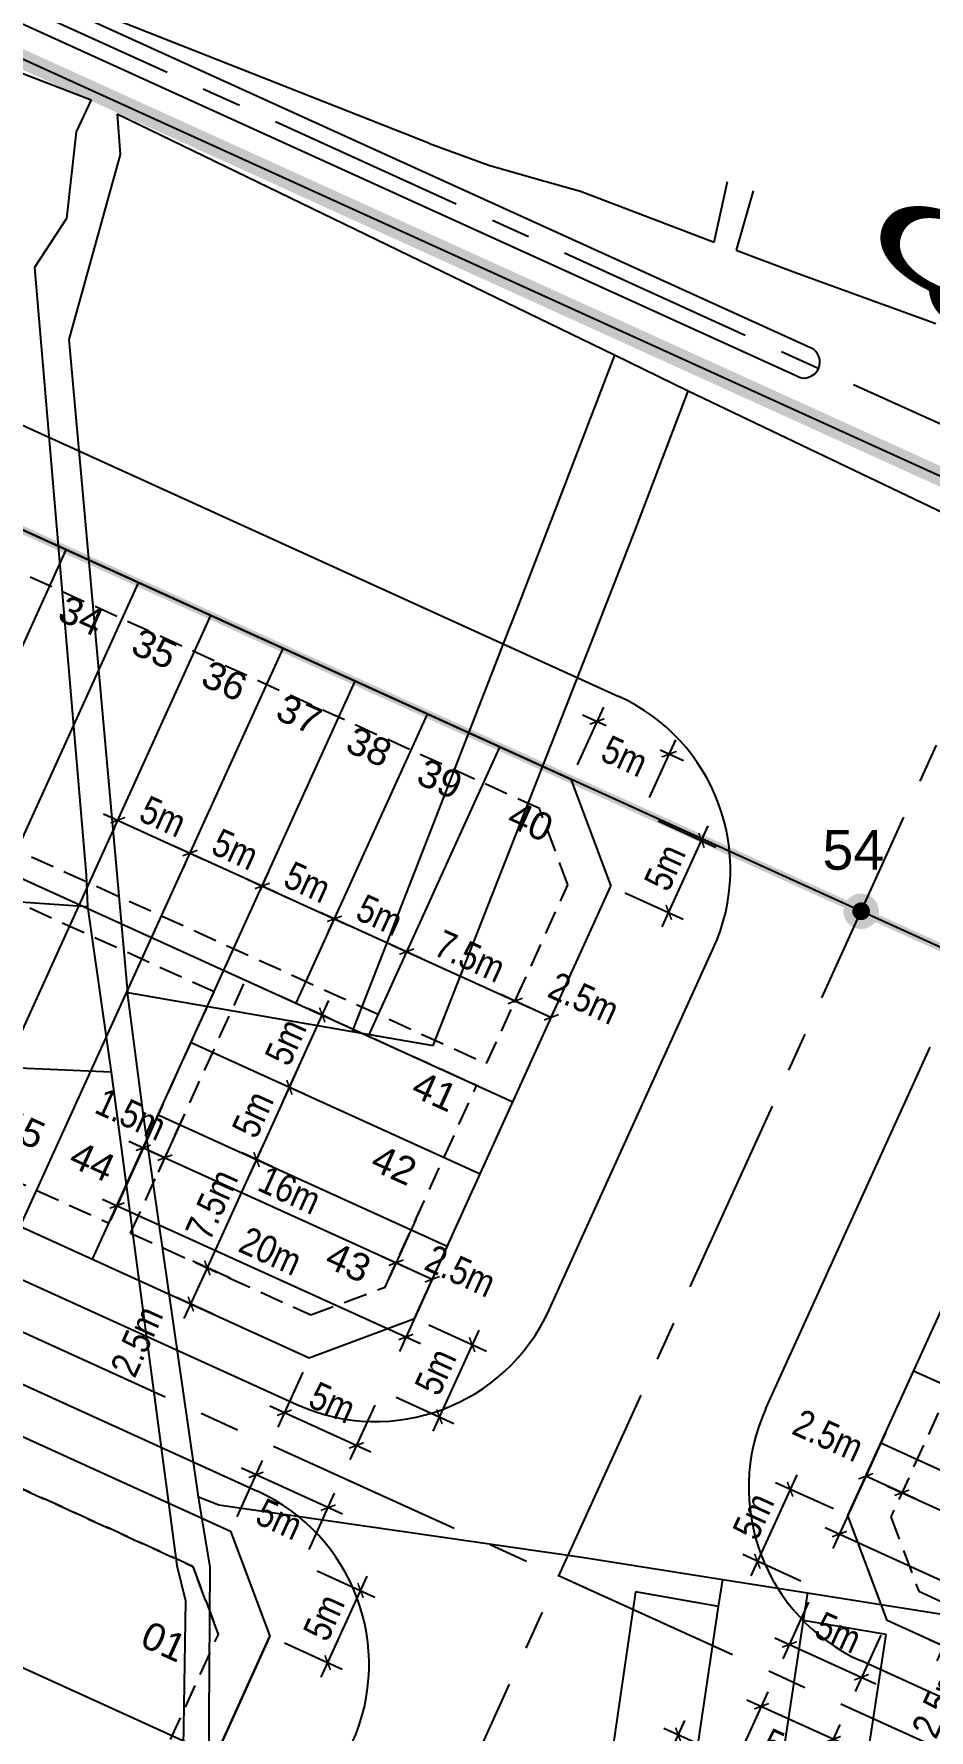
# Model space of a CAD drawing. Extents: x 597165 to 598689, y 1181586 to 1183364.
# Drawn here: x 597685.4 to 597741.8, y 1183055.5 to 1183162.4 of the extents above; entities that cross this region are included whole.
import ezdxf
from ezdxf.enums import TextEntityAlignment as Align

# ---------------------------------------------------------------- set-up
doc = ezdxf.new("R2010")
doc.units = 0
doc.header["$MEASUREMENT"] = 0
for name, pattern in [('CENTER', [2, 1.25, -0.25, 0.25, -0.25]), ('DASHED', [0.75, 0.5, -0.25]), ('LOGIOI', [4, 3, -1])]:
    doc.linetypes.add(name, pattern=pattern)
doc.layers.get('0').update_dxf_attribs({"linetype": 'CONTINUOUS'})
doc.layers.get('DEFPOINTS').update_dxf_attribs({"color": 8, "linetype": 'CONTINUOUS'})
for name, color, linetype in [('CGXD', 3, 'CONTINUOUS'), ('DIM-T', 7, 'CONTINUOUS'), ('DTEXT', 7, 'CONTINUOUS'), ('MOCRANH', 7, 'CONTINUOUS'), ('NEN-HT', 8, 'CONTINUOUS'), ('NET-LENGOAI', 4, 'CONTINUOUS'), ('NET-LETRONG', 5, 'CONTINUOUS'), ('NET-LO-GIOI-DIEN-GIOI', 7, 'CENTER'), ('NET-PLO', 2, 'CONTINUOUS'), ('NET-TIM', 2, 'CENTER'), ('RANH_QUY_HOACH', 7, 'LOGIOI'), ('RANHGIAODAT', 150, 'LOGIOI'), ('TEXT-SOLO', 7, 'CONTINUOUS')]:
    doc.layers.add(name, color=color, linetype=linetype)
doc.styles.add('AVO', font='VHELVEN.TTF')
doc.styles.add('VHEL-C-R', font='VHELVCN.TTF')
doc.styles.add('VHEL-R', font='VHELVEN.TTF')
doc.styles.add('VHELVEB', font='VHELVEB.TTF')
doc.dimstyles.new('TL1000', dxfattribs={"dimscale": 0, "dimtxt": 2, "dimasz": 0.7, "dimexe": 1, "dimexo": 1, "dimgap": 0.5, "dimtad": 1, "dimdec": 1, "dimzin": 12, "dimtxsty": 'VHEL-C-R', "dimblk1": 'ARCHTICK', "dimblk2": 'ARCHTICK', "dimsah": 1, "dimcen": -0.09, "dimdle": 1, "dimclrd": 256, "dimclre": 256, "dimclrt": 256, "dimazin": 3, "dimtfac": 0.005, "dimtdec": 1, "dimtix": 1, "dimtmove": 0, "dimatfit": 3, "dimtolj": 1, "dimtzin": 0})

# ---------------------------------------------------------------- blocks, each defined once
blk = doc.blocks.new('_ARCHTICK')
at = {"color": 0, "linetype": 'BYBLOCK', "const_width": 0.15}
blk.add_lwpolyline([(-0.5, -0.5), (0.5, 0.5)], dxfattribs=at)
blk = doc.blocks.new('*D1050')
at = {"linetype": 'BYBLOCK'}
for p, q in [((597689.77, 1183113.25), (597696.14, 1183110.35)), ((597690.44, 1183112.32), (597690.26, 1183111.92)), ((597694.99, 1183110.25), (597694.81, 1183109.86))]:
    blk.add_line(p, q, dxfattribs=at)
at = {"layer": 'DEFPOINTS', "color": 0, "linetype": 'BYBLOCK'}
for p in [(597690.86, 1183113.23), (597695.23, 1183110.77), (597695.41, 1183111.16)]:
    blk.add_point(p, dxfattribs=at)
at = {"linetype": 'BYBLOCK', "xscale": 0.7, "yscale": 0.7, "zscale": 0.7}
for p, rotation in [((597690.68, 1183112.84), 155.5524836847999), ((597695.23, 1183110.77), 335.5524836848)]:
    blk.add_blockref('_ARCHTICK', p, dxfattribs=dict(at, rotation=rotation))
at = {"linetype": 'BYBLOCK', "insert": (597693.53, 1183113.07), "char_height": 1.75, "attachment_point": 5, "rotation": 335.5525, "style": 'VHEL-C-R'}
blk.add_mtext('\\A1;5m', dxfattribs=at)
blk = doc.blocks.new('*D1049')
at = {"linetype": 'BYBLOCK'}
for p, q in [((597694.32, 1183111.18), (597700.69, 1183108.28)), ((597694.99, 1183110.25), (597694.81, 1183109.86)), ((597699.64, 1183108.4), (597700.19, 1183109.61))]:
    blk.add_line(p, q, dxfattribs=at)
at = {"layer": 'DEFPOINTS', "color": 0, "linetype": 'BYBLOCK'}
for p in [(597695.41, 1183111.16), (597699.78, 1183108.7), (597699.23, 1183107.49)]:
    blk.add_point(p, dxfattribs=at)
at = {"linetype": 'BYBLOCK', "xscale": 0.7, "yscale": 0.7, "zscale": 0.7}
for p, rotation in [((597695.23, 1183110.77), 155.5524836847999), ((597699.78, 1183108.7), 335.5524836848)]:
    blk.add_blockref('_ARCHTICK', p, dxfattribs=dict(at, rotation=rotation))
at = {"linetype": 'BYBLOCK', "insert": (597698.08, 1183111), "char_height": 1.75, "attachment_point": 5, "rotation": 335.5525, "style": 'VHEL-C-R'}
blk.add_mtext('\\A1;5m', dxfattribs=at)
blk = doc.blocks.new('*D1048')
at = {"linetype": 'BYBLOCK'}
for p, q in [((597699.64, 1183108.4), (597700.19, 1183109.61)), ((597698.87, 1183109.11), (597705.24, 1183106.21)), ((597703.96, 1183105.82), (597704.75, 1183107.54))]:
    blk.add_line(p, q, dxfattribs=at)
at = {"layer": 'DEFPOINTS', "color": 0, "linetype": 'BYBLOCK'}
for p in [(597699.23, 1183107.49), (597704.33, 1183106.63), (597703.55, 1183104.91)]:
    blk.add_point(p, dxfattribs=at)
at = {"linetype": 'BYBLOCK', "xscale": 0.7, "yscale": 0.7, "zscale": 0.7}
for p, rotation in [((597699.78, 1183108.7), 155.5524836847999), ((597704.33, 1183106.63), 335.5524836848)]:
    blk.add_blockref('_ARCHTICK', p, dxfattribs=dict(at, rotation=rotation))
at = {"linetype": 'BYBLOCK', "insert": (597702.63, 1183108.93), "char_height": 1.75, "attachment_point": 5, "rotation": 335.5525, "style": 'VHEL-C-R'}
blk.add_mtext('\\A1;5m', dxfattribs=at)
blk = doc.blocks.new('*D1047')
at = {"linetype": 'BYBLOCK'}
for p, q in [((597703.96, 1183105.82), (597704.75, 1183107.54)), ((597703.42, 1183107.04), (597709.79, 1183104.14)), ((597708.86, 1183104.5), (597709.3, 1183105.47))]:
    blk.add_line(p, q, dxfattribs=at)
at = {"layer": 'DEFPOINTS', "color": 0, "linetype": 'BYBLOCK'}
for p in [(597703.55, 1183104.91), (597708.88, 1183104.56), (597708.44, 1183103.59)]:
    blk.add_point(p, dxfattribs=at)
at = {"linetype": 'BYBLOCK', "xscale": 0.7, "yscale": 0.7, "zscale": 0.7}
for p, rotation in [((597704.33, 1183106.63), 155.5524836847999), ((597708.88, 1183104.56), 335.5524836848)]:
    blk.add_blockref('_ARCHTICK', p, dxfattribs=dict(at, rotation=rotation))
at = {"linetype": 'BYBLOCK', "insert": (597707.18, 1183106.86), "char_height": 1.75, "attachment_point": 5, "rotation": 335.5525, "style": 'VHEL-C-R'}
blk.add_mtext('\\A1;5m', dxfattribs=at)
blk = doc.blocks.new('*D1046')
at = {"linetype": 'BYBLOCK'}
for p, q in [((597707.97, 1183104.97), (597716.62, 1183101.04)), ((597708.86, 1183104.5), (597709.3, 1183105.47)), ((597715.67, 1183101.36), (597716.12, 1183102.36))]:
    blk.add_line(p, q, dxfattribs=at)
at = {"layer": 'DEFPOINTS', "color": 0, "linetype": 'BYBLOCK'}
for p in [(597708.44, 1183103.59), (597715.71, 1183101.45), (597715.26, 1183100.45)]:
    blk.add_point(p, dxfattribs=at)
at = {"linetype": 'BYBLOCK', "xscale": 0.7, "yscale": 0.7, "zscale": 0.7}
for p, rotation in [((597708.88, 1183104.56), 155.5524836847999), ((597715.71, 1183101.45), 335.5524836848)]:
    blk.add_blockref('_ARCHTICK', p, dxfattribs=dict(at, rotation=rotation))
at = {"linetype": 'BYBLOCK', "insert": (597712.87, 1183104.27), "char_height": 1.75, "attachment_point": 5, "rotation": 335.5525, "style": 'VHEL-C-R'}
blk.add_mtext('\\A1;7.5m', dxfattribs=at)
blk = doc.blocks.new('*D1045')
at = {"linetype": 'BYBLOCK'}
for p, q in [((597714.8, 1183101.87), (597717.99, 1183100.42)), ((597715.67, 1183101.36), (597716.12, 1183102.36)), ((597718.01, 1183100.48), (597718.4, 1183101.33))]:
    blk.add_line(p, q, dxfattribs=at)
at = {"layer": 'DEFPOINTS', "color": 0, "linetype": 'BYBLOCK'}
for p in [(597715.26, 1183100.45), (597717.99, 1183100.42), (597717.6, 1183099.57)]:
    blk.add_point(p, dxfattribs=at)
at = {"linetype": 'BYBLOCK', "xscale": 0.7, "yscale": 0.7, "zscale": 0.7}
for p, rotation in [((597715.71, 1183101.45), 155.5524836847999), ((597717.99, 1183100.42), 335.5524836848)]:
    blk.add_blockref('_ARCHTICK', p, dxfattribs=dict(at, rotation=rotation))
at = {"linetype": 'BYBLOCK', "insert": (597720.04, 1183101.62), "char_height": 1.75, "attachment_point": 5, "rotation": 335.5525, "style": 'VHEL-C-R'}
blk.add_mtext('\\A1;2.5m', dxfattribs=at)
blk = doc.blocks.new('*D1034')
at = {"linetype": 'BYBLOCK'}
for p, q in [((597694.87, 1183081.45), (597696.32, 1183084.63)), ((597697.76, 1183083.98), (597695.41, 1183085.05)), ((597696.72, 1183081.7), (597694.37, 1183082.77))]:
    blk.add_line(p, q, dxfattribs=at)
at = {"layer": 'DEFPOINTS', "color": 0, "linetype": 'BYBLOCK'}
for p in [(597696.32, 1183084.63), (597698.67, 1183083.57), (597697.63, 1183081.29)]:
    blk.add_point(p, dxfattribs=at)
at = {"linetype": 'BYBLOCK', "xscale": 0.7, "yscale": 0.7, "zscale": 0.7}
for p, rotation in [((597696.32, 1183084.63), 65.55248368126693), ((597695.28, 1183082.36), 245.5524836812669)]:
    blk.add_blockref('_ARCHTICK', p, dxfattribs=dict(at, rotation=rotation))
at = {"linetype": 'BYBLOCK', "insert": (597691.88, 1183080.01), "char_height": 1.75, "attachment_point": 5, "rotation": 65.5525, "style": 'VHEL-C-R'}
blk.add_mtext('\\A1;2.5m', dxfattribs=at)
blk = doc.blocks.new('*D1033')
at = {"linetype": 'BYBLOCK'}
for p, q in [((597695.9, 1183083.72), (597699.84, 1183092.37)), ((597700.42, 1183091.01), (597698.51, 1183091.88)), ((597697.76, 1183083.98), (597695.41, 1183085.05))]:
    blk.add_line(p, q, dxfattribs=at)
at = {"layer": 'DEFPOINTS', "color": 0, "linetype": 'BYBLOCK'}
for p in [(597699.42, 1183091.46), (597701.33, 1183090.59), (597698.67, 1183083.57)]:
    blk.add_point(p, dxfattribs=at)
at = {"linetype": 'BYBLOCK', "xscale": 0.7, "yscale": 0.7, "zscale": 0.7}
for p, rotation in [((597699.42, 1183091.46), 65.55248368126693), ((597696.32, 1183084.63), 245.5524836812669)]:
    blk.add_blockref('_ARCHTICK', p, dxfattribs=dict(at, rotation=rotation))
at = {"linetype": 'BYBLOCK', "insert": (597696.6, 1183088.63), "char_height": 1.75, "attachment_point": 5, "rotation": 65.5525, "style": 'VHEL-C-R'}
blk.add_mtext('\\A1;7.5m', dxfattribs=at)
blk = doc.blocks.new('*D1032')
at = {"linetype": 'BYBLOCK'}
for p, q in [((597699.01, 1183090.55), (597701.91, 1183096.92)), ((597702.45, 1183095.58), (597700.58, 1183096.43)), ((597700.42, 1183091.01), (597698.51, 1183091.88))]:
    blk.add_line(p, q, dxfattribs=at)
at = {"layer": 'DEFPOINTS', "color": 0, "linetype": 'BYBLOCK'}
for p in [(597701.49, 1183096.01), (597703.36, 1183095.17), (597701.33, 1183090.59)]:
    blk.add_point(p, dxfattribs=at)
at = {"linetype": 'BYBLOCK', "xscale": 0.7, "yscale": 0.7, "zscale": 0.7}
for p, rotation in [((597701.49, 1183096.01), 65.55248368126693), ((597699.42, 1183091.46), 245.5524836812669)]:
    blk.add_blockref('_ARCHTICK', p, dxfattribs=dict(at, rotation=rotation))
at = {"linetype": 'BYBLOCK', "insert": (597699.19, 1183094.31), "char_height": 1.75, "attachment_point": 5, "rotation": 65.5525, "style": 'VHEL-C-R'}
blk.add_mtext('\\A1;5m', dxfattribs=at)
blk = doc.blocks.new('*D1031')
at = {"linetype": 'BYBLOCK'}
for p, q in [((597701.08, 1183095.1), (597703.98, 1183101.48)), ((597704.03, 1183100.35), (597702.65, 1183100.98)), ((597702.45, 1183095.58), (597700.58, 1183096.43))]:
    blk.add_line(p, q, dxfattribs=at)
at = {"layer": 'DEFPOINTS', "color": 0, "linetype": 'BYBLOCK'}
for p in [(597703.56, 1183100.57), (597704.94, 1183099.94), (597703.36, 1183095.17)]:
    blk.add_point(p, dxfattribs=at)
at = {"linetype": 'BYBLOCK', "xscale": 0.7, "yscale": 0.7, "zscale": 0.7}
for p, rotation in [((597703.56, 1183100.57), 65.55248368126693), ((597701.49, 1183096.01), 245.5524836812669)]:
    blk.add_blockref('_ARCHTICK', p, dxfattribs=dict(at, rotation=rotation))
at = {"linetype": 'BYBLOCK', "insert": (597701.26, 1183098.87), "char_height": 1.75, "attachment_point": 5, "rotation": 65.5525, "style": 'VHEL-C-R'}
blk.add_mtext('\\A1;5m', dxfattribs=at)
blk = doc.blocks.new('*D1030')
at = {"linetype": 'BYBLOCK'}
for p, q in [((597744.71, 1183062.63), (597742.84, 1183063.49)), ((597742.3, 1183059.89), (597743.75, 1183063.07)), ((597743.68, 1183060.36), (597741.8, 1183061.21))]:
    blk.add_line(p, q, dxfattribs=at)
at = {"layer": 'DEFPOINTS', "color": 0, "linetype": 'BYBLOCK'}
for p in [(597743.75, 1183063.07), (597745.62, 1183062.22), (597744.59, 1183059.94)]:
    blk.add_point(p, dxfattribs=at)
at = {"linetype": 'BYBLOCK', "xscale": 0.7, "yscale": 0.7, "zscale": 0.7}
for p, rotation in [((597743.75, 1183063.07), 65.55248368634903), ((597742.71, 1183060.8), 245.552483686349)]:
    blk.add_blockref('_ARCHTICK', p, dxfattribs=dict(at, rotation=rotation))
at = {"linetype": 'BYBLOCK', "insert": (597742.36, 1183057.26), "char_height": 1.75, "attachment_point": 5, "rotation": 65.5525, "style": 'VHEL-C-R'}
blk.add_mtext('\\A1;2.5m', dxfattribs=at)
blk = doc.blocks.new('*D865')
at = {"linetype": 'BYBLOCK'}
for p, q in [((597693.52, 1183094.93), (597691.87, 1183091.29)), ((597694.89, 1183094.31), (597693.23, 1183090.67)), ((597691.37, 1183092.62), (597693.65, 1183091.58))]:
    blk.add_line(p, q, dxfattribs=at)
at = {"layer": 'DEFPOINTS', "color": 0, "linetype": 'BYBLOCK'}
for p in [(597693.94, 1183095.84), (597695.3, 1183095.22), (597693.65, 1183091.58)]:
    blk.add_point(p, dxfattribs=at)
at = {"linetype": 'BYBLOCK', "xscale": 0.7, "yscale": 0.7, "zscale": 0.7}
for p, rotation in [((597692.28, 1183092.2), 155.5524836806778), ((597693.65, 1183091.58), 335.5524836806778)]:
    blk.add_blockref('_ARCHTICK', p, dxfattribs=dict(at, rotation=rotation))
at = {"linetype": 'BYBLOCK', "insert": (597691.51, 1183094.31), "char_height": 1.75, "attachment_point": 5, "rotation": 335.5525, "style": 'VHEL-C-R'}
blk.add_mtext('\\A1;1.5m', dxfattribs=at)
blk = doc.blocks.new('*D864')
at = {"linetype": 'BYBLOCK'}
for p, q in [((597692.74, 1183091.99), (597709.12, 1183084.55)), ((597709.45, 1183087.69), (597707.8, 1183084.05))]:
    blk.add_line(p, q, dxfattribs=at)
at = {"layer": 'DEFPOINTS', "color": 0, "linetype": 'BYBLOCK'}
for p in [(597695.3, 1183095.22), (597709.87, 1183088.6), (597708.21, 1183084.96)]:
    blk.add_point(p, dxfattribs=at)
at = {"linetype": 'BYBLOCK', "xscale": 0.7, "yscale": 0.7, "zscale": 0.7}
for p, rotation in [((597693.65, 1183091.58), 155.5524836806778), ((597708.21, 1183084.96), 335.5524836806778)]:
    blk.add_blockref('_ARCHTICK', p, dxfattribs=dict(at, rotation=rotation))
at = {"linetype": 'BYBLOCK', "insert": (597701.51, 1183089.54), "char_height": 1.75, "attachment_point": 5, "rotation": 335.5525, "style": 'VHEL-C-R'}
blk.add_mtext('\\A1;16m', dxfattribs=at)
blk = doc.blocks.new('*D863')
at = {"linetype": 'BYBLOCK'}
for p, q in [((597711.73, 1183086.66), (597710.07, 1183083.01)), ((597707.3, 1183085.37), (597710.49, 1183083.92))]:
    blk.add_line(p, q, dxfattribs=at)
at = {"layer": 'DEFPOINTS', "color": 0, "linetype": 'BYBLOCK'}
for p in [(597709.87, 1183088.6), (597712.14, 1183087.57), (597710.49, 1183083.92)]:
    blk.add_point(p, dxfattribs=at)
at = {"linetype": 'BYBLOCK', "xscale": 0.7, "yscale": 0.7, "zscale": 0.7}
for p, rotation in [((597708.21, 1183084.96), 155.5524836806778), ((597710.49, 1183083.92), 335.5524836806778)]:
    blk.add_blockref('_ARCHTICK', p, dxfattribs=dict(at, rotation=rotation))
at = {"linetype": 'BYBLOCK', "insert": (597712.27, 1183084.44), "char_height": 1.75, "attachment_point": 5, "rotation": 335.5525, "style": 'VHEL-C-R'}
blk.add_mtext('\\A1;2.5m', dxfattribs=at)
blk = doc.blocks.new('*D862')
at = {"linetype": 'BYBLOCK'}
for p, q in [((597693.52, 1183094.93), (597690.21, 1183087.65)), ((597689.71, 1183088.97), (597709.74, 1183079.87)), ((597711.73, 1183086.66), (597708.42, 1183079.37))]:
    blk.add_line(p, q, dxfattribs=at)
at = {"layer": 'DEFPOINTS', "color": 0, "linetype": 'BYBLOCK'}
for p in [(597693.94, 1183095.84), (597712.14, 1183087.57), (597708.83, 1183080.28)]:
    blk.add_point(p, dxfattribs=at)
at = {"linetype": 'BYBLOCK', "xscale": 0.7, "yscale": 0.7, "zscale": 0.7}
for p, rotation in [((597690.63, 1183088.56), 155.5524836839167), ((597708.83, 1183080.28), 335.5524836839167)]:
    blk.add_blockref('_ARCHTICK', p, dxfattribs=dict(at, rotation=rotation))
at = {"linetype": 'BYBLOCK', "insert": (597700.31, 1183085.69), "char_height": 1.75, "attachment_point": 5, "rotation": 335.5525, "style": 'VHEL-C-R'}
blk.add_mtext('\\A1;20m', dxfattribs=at)
blk = doc.blocks.new('*D860')
at = {"linetype": 'BYBLOCK'}
for p, q in [((597739.16, 1183070.89), (597755.55, 1183063.44)), ((597755.88, 1183066.58), (597754.23, 1183062.94))]:
    blk.add_line(p, q, dxfattribs=at)
at = {"layer": 'DEFPOINTS', "color": 0, "linetype": 'BYBLOCK'}
for p in [(597741.73, 1183074.12), (597756.29, 1183067.49), (597754.64, 1183063.85)]:
    blk.add_point(p, dxfattribs=at)
at = {"linetype": 'BYBLOCK', "xscale": 0.7, "yscale": 0.7, "zscale": 0.7}
for p, rotation in [((597740.07, 1183070.47), 155.5524836806778), ((597754.64, 1183063.85), 335.5524836806778)]:
    blk.add_blockref('_ARCHTICK', p, dxfattribs=dict(at, rotation=rotation))
at = {"linetype": 'BYBLOCK', "insert": (597749.4, 1183068.39), "char_height": 1.75, "attachment_point": 5, "rotation": 335.5525, "style": 'VHEL-C-R'}
blk.add_mtext('\\A1;16m', dxfattribs=at)
blk = doc.blocks.new('*D859')
at = {"linetype": 'BYBLOCK'}
for p, q in [((597739.04, 1183074.24), (597737.38, 1183070.6)), ((597740.98, 1183070.06), (597737.8, 1183071.51))]:
    blk.add_line(p, q, dxfattribs=at)
at = {"layer": 'DEFPOINTS', "color": 0, "linetype": 'BYBLOCK'}
for p in [(597739.45, 1183075.15), (597741.73, 1183074.12), (597737.8, 1183071.51)]:
    blk.add_point(p, dxfattribs=at)
at = {"linetype": 'BYBLOCK', "xscale": 0.7, "yscale": 0.7, "zscale": 0.7}
for p, rotation in [((597737.8, 1183071.51), 155.5524836921812), ((597740.07, 1183070.47), 335.5524836921812)]:
    blk.add_blockref('_ARCHTICK', p, dxfattribs=dict(at, rotation=rotation))
at = {"linetype": 'BYBLOCK', "insert": (597735.44, 1183074.08), "char_height": 1.75, "attachment_point": 5, "rotation": 335.5525, "style": 'VHEL-C-R'}
blk.add_mtext('\\A1;2.5m', dxfattribs=at)
blk = doc.blocks.new('*D858')
at = {"linetype": 'BYBLOCK'}
for p, q in [((597739.04, 1183074.24), (597735.73, 1183066.96)), ((597735.23, 1183068.28), (597755.26, 1183059.18)), ((597757.25, 1183065.96), (597753.94, 1183058.68))]:
    blk.add_line(p, q, dxfattribs=at)
at = {"layer": 'DEFPOINTS', "color": 0, "linetype": 'BYBLOCK'}
for p in [(597739.45, 1183075.15), (597757.66, 1183066.87), (597754.35, 1183059.59)]:
    blk.add_point(p, dxfattribs=at)
at = {"linetype": 'BYBLOCK', "xscale": 0.7, "yscale": 0.7, "zscale": 0.7}
for p, rotation in [((597736.14, 1183067.87), 155.5524836839167), ((597754.35, 1183059.59), 335.5524836839167)]:
    blk.add_blockref('_ARCHTICK', p, dxfattribs=dict(at, rotation=rotation))
at = {"linetype": 'BYBLOCK', "insert": (597747.43, 1183064.7), "char_height": 1.75, "attachment_point": 5, "rotation": 335.5525, "style": 'VHEL-C-R'}
blk.add_mtext('\\A1;20m', dxfattribs=at)
blk = doc.blocks.new('*D657')
at = {"linetype": 'BYBLOCK'}
for p, q in [((597724.72, 1183112.81), (597728.36, 1183111.15)), ((597724.97, 1183106.12), (597727.86, 1183112.48)), ((597722.65, 1183108.27), (597726.3, 1183106.61))]:
    blk.add_line(p, q, dxfattribs=at)
at = {"layer": 'DEFPOINTS', "color": 0, "linetype": 'BYBLOCK'}
for p in [(597723.81, 1183113.22), (597727.45, 1183111.57), (597721.74, 1183108.68)]:
    blk.add_point(p, dxfattribs=at)
at = {"linetype": 'BYBLOCK', "xscale": 0.7, "yscale": 0.7, "zscale": 0.7}
for p, rotation in [((597727.45, 1183111.57), 65.5524836849353), ((597725.39, 1183107.03), 245.5524836849353)]:
    blk.add_blockref('_ARCHTICK', p, dxfattribs=dict(at, rotation=rotation))
at = {"linetype": 'BYBLOCK', "insert": (597725.15, 1183109.87), "char_height": 1.75, "attachment_point": 5, "rotation": 65.5525, "style": 'VHEL-C-R'}
blk.add_mtext('\\A1;5m', dxfattribs=at)
blk = doc.blocks.new('*D656')
at = {"linetype": 'BYBLOCK'}
for p, q in [((597719.63, 1183116.33), (597721.29, 1183119.97)), ((597719.96, 1183119.47), (597721.45, 1183118.8)), ((597724.17, 1183114.26), (597725.83, 1183117.91)), ((597726.32, 1183116.58), (597724.84, 1183117.26))]:
    blk.add_line(p, q, dxfattribs=at)
at = {"layer": 'DEFPOINTS', "color": 0, "linetype": 'BYBLOCK'}
for p in [(597720.87, 1183119.06), (597719.22, 1183115.42), (597723.76, 1183113.35)]:
    blk.add_point(p, dxfattribs=at)
at = {"linetype": 'BYBLOCK', "xscale": 0.7, "yscale": 0.7, "zscale": 0.7}
for p, rotation in [((597720.87, 1183119.06), 155.5524836858063), ((597725.41, 1183117), 335.5524836858063)]:
    blk.add_blockref('_ARCHTICK', p, dxfattribs=dict(at, rotation=rotation))
at = {"linetype": 'BYBLOCK', "insert": (597722.61, 1183116.87), "char_height": 1.75, "attachment_point": 5, "rotation": 335.5525, "style": 'VHEL-C-R'}
blk.add_mtext('\\A1;5m', dxfattribs=at)
blk = doc.blocks.new('*D655')
at = {"linetype": 'BYBLOCK'}
for p, q in [((597710.27, 1183081.04), (597713.91, 1183079.38)), ((597713.42, 1183080.71), (597710.53, 1183074.35)), ((597708.21, 1183076.5), (597711.85, 1183074.84))]:
    blk.add_line(p, q, dxfattribs=at)
at = {"layer": 'DEFPOINTS', "color": 0, "linetype": 'BYBLOCK'}
for p in [(597709.36, 1183081.45), (597707.3, 1183076.91), (597710.94, 1183075.26)]:
    blk.add_point(p, dxfattribs=at)
at = {"linetype": 'BYBLOCK', "xscale": 0.7, "yscale": 0.7, "zscale": 0.7}
for p, rotation in [((597713, 1183079.8), 65.55248368371718), ((597710.94, 1183075.26), 245.5524836837172)]:
    blk.add_blockref('_ARCHTICK', p, dxfattribs=dict(at, rotation=rotation))
at = {"linetype": 'BYBLOCK', "insert": (597710.7, 1183078.1), "char_height": 1.75, "attachment_point": 5, "rotation": 65.5525, "style": 'VHEL-C-R'}
blk.add_mtext('\\A1;5m', dxfattribs=at)
blk = doc.blocks.new('*D654')
at = {"linetype": 'BYBLOCK'}
for p, q in [((597702.33, 1183078.06), (597700.76, 1183074.6)), ((597706.62, 1183073.03), (597700.26, 1183075.93)), ((597706.87, 1183075.99), (597705.3, 1183072.54))]:
    blk.add_line(p, q, dxfattribs=at)
at = {"layer": 'DEFPOINTS', "color": 0, "linetype": 'BYBLOCK'}
for p in [(597702.74, 1183078.97), (597707.28, 1183076.9), (597701.17, 1183075.51)]:
    blk.add_point(p, dxfattribs=at)
at = {"linetype": 'BYBLOCK', "xscale": 0.7, "yscale": 0.7, "zscale": 0.7}
for p, rotation in [((597701.17, 1183075.51), 155.5524836852526), ((597705.71, 1183073.45), 335.5524836852527)]:
    blk.add_blockref('_ARCHTICK', p, dxfattribs=dict(at, rotation=rotation))
at = {"linetype": 'BYBLOCK', "insert": (597704.2, 1183076.15), "char_height": 1.75, "attachment_point": 5, "rotation": 335.5525, "style": 'VHEL-C-R'}
blk.add_mtext('\\A1;5m', dxfattribs=at)
blk = doc.blocks.new('*D653')
at = {"linetype": 'BYBLOCK'}
for p, q in [((597703.23, 1183065.55), (597706.88, 1183063.9)), ((597703.49, 1183058.86), (597706.38, 1183065.22)), ((597701.17, 1183061.02), (597704.81, 1183059.36))]:
    blk.add_line(p, q, dxfattribs=at)
at = {"layer": 'DEFPOINTS', "color": 0, "linetype": 'BYBLOCK'}
for p in [(597702.32, 1183065.97), (597705.97, 1183064.31), (597700.26, 1183061.43)]:
    blk.add_point(p, dxfattribs=at)
at = {"linetype": 'BYBLOCK', "xscale": 0.7, "yscale": 0.7, "zscale": 0.7}
for p, rotation in [((597705.97, 1183064.31), 65.5524836849353), ((597703.9, 1183059.77), 245.5524836849353)]:
    blk.add_blockref('_ARCHTICK', p, dxfattribs=dict(at, rotation=rotation))
at = {"linetype": 'BYBLOCK', "insert": (597703.67, 1183062.62), "char_height": 1.75, "attachment_point": 5, "rotation": 65.5525, "style": 'VHEL-C-R'}
blk.add_mtext('\\A1;5m', dxfattribs=at)
blk = doc.blocks.new('*D652')
at = {"linetype": 'BYBLOCK'}
for p, q in [((597698.19, 1183068.96), (597699.8, 1183072.51)), ((597704.84, 1183069.12), (597698.48, 1183072.01)), ((597702.73, 1183066.9), (597704.34, 1183070.44))]:
    blk.add_line(p, q, dxfattribs=at)
at = {"layer": 'DEFPOINTS', "color": 0, "linetype": 'BYBLOCK'}
for p in [(597699.39, 1183071.6), (597697.78, 1183068.05), (597702.32, 1183065.99)]:
    blk.add_point(p, dxfattribs=at)
at = {"linetype": 'BYBLOCK', "xscale": 0.7, "yscale": 0.7, "zscale": 0.7}
for p, rotation in [((597699.39, 1183071.6), 155.552483684699), ((597703.93, 1183069.53), 335.552483684699)]:
    blk.add_blockref('_ARCHTICK', p, dxfattribs=dict(at, rotation=rotation))
at = {"linetype": 'BYBLOCK', "insert": (597700.86, 1183068.8), "char_height": 1.75, "attachment_point": 5, "rotation": 335.5525, "style": 'VHEL-C-R'}
blk.add_mtext('\\A1;5m', dxfattribs=at)
blk = doc.blocks.new('*D565')
at = {"linetype": 'BYBLOCK'}
for p, q in [((597733.45, 1183071.6), (597730.55, 1183065.24)), ((597735.76, 1183069.45), (597732.12, 1183071.1)), ((597733.7, 1183064.91), (597730.06, 1183066.57))]:
    blk.add_line(p, q, dxfattribs=at)
at = {"layer": 'DEFPOINTS', "color": 0, "linetype": 'BYBLOCK'}
for p in [(597736.67, 1183069.03), (597730.97, 1183066.15), (597734.61, 1183064.5)]:
    blk.add_point(p, dxfattribs=at)
at = {"linetype": 'BYBLOCK', "xscale": 0.7, "yscale": 0.7, "zscale": 0.7}
for p, rotation in [((597733.03, 1183070.69), 65.55248368371718), ((597730.97, 1183066.15), 245.5524836837172)]:
    blk.add_blockref('_ARCHTICK', p, dxfattribs=dict(at, rotation=rotation))
at = {"linetype": 'BYBLOCK', "insert": (597730.73, 1183069), "char_height": 1.75, "attachment_point": 5, "rotation": 65.5525, "style": 'VHEL-C-R'}
blk.add_mtext('\\A1;5m', dxfattribs=at)
blk = doc.blocks.new('*D564')
at = {"linetype": 'BYBLOCK'}
for p, q in [((597734.2, 1183063.57), (597732.58, 1183060)), ((597732.08, 1183061.32), (597738.44, 1183058.43)), ((597738.74, 1183061.5), (597737.12, 1183057.94))]:
    blk.add_line(p, q, dxfattribs=at)
at = {"layer": 'DEFPOINTS', "color": 0, "linetype": 'BYBLOCK'}
for p in [(597734.62, 1183064.48), (597739.16, 1183062.41), (597737.53, 1183058.85)]:
    blk.add_point(p, dxfattribs=at)
at = {"linetype": 'BYBLOCK', "xscale": 0.7, "yscale": 0.7, "zscale": 0.7}
for p, rotation in [((597732.99, 1183060.91), 155.5524836841455), ((597737.53, 1183058.85), 335.5524836841455)]:
    blk.add_blockref('_ARCHTICK', p, dxfattribs=dict(at, rotation=rotation))
at = {"linetype": 'BYBLOCK', "insert": (597736.07, 1183061.66), "char_height": 1.75, "attachment_point": 5, "rotation": 335.5525, "style": 'VHEL-C-R'}
blk.add_mtext('\\A1;5m', dxfattribs=at)
blk = doc.blocks.new('*D563')
at = {"linetype": 'BYBLOCK'}
for p, q in [((597723.52, 1183049.76), (597726.41, 1183056.12)), ((597728.72, 1183053.97), (597725.08, 1183055.62)), ((597726.66, 1183049.43), (597723.02, 1183051.08))]:
    blk.add_line(p, q, dxfattribs=at)
at = {"layer": 'DEFPOINTS', "color": 0, "linetype": 'BYBLOCK'}
for p in [(597725.99, 1183055.21), (597729.63, 1183053.55), (597727.57, 1183049.01)]:
    blk.add_point(p, dxfattribs=at)
at = {"linetype": 'BYBLOCK', "xscale": 0.7, "yscale": 0.7, "zscale": 0.7}
for p, rotation in [((597725.99, 1183055.21), 65.5524836826096), ((597723.93, 1183050.67), 245.5524836826096)]:
    blk.add_blockref('_ARCHTICK', p, dxfattribs=dict(at, rotation=rotation))
at = {"linetype": 'BYBLOCK', "insert": (597723.69, 1183053.52), "char_height": 1.75, "attachment_point": 5, "rotation": 65.5525, "style": 'VHEL-C-R'}
blk.add_mtext('\\A1;5m', dxfattribs=at)
blk = doc.blocks.new('*D562')
at = {"linetype": 'BYBLOCK'}
for p, q in [((597730.07, 1183054.47), (597731.64, 1183057.93)), ((597730.31, 1183057.43), (597736.67, 1183054.54)), ((597734.61, 1183052.41), (597736.18, 1183055.87))]:
    blk.add_line(p, q, dxfattribs=at)
at = {"layer": 'DEFPOINTS', "color": 0, "linetype": 'BYBLOCK'}
for p in [(597735.76, 1183054.95), (597729.65, 1183053.56), (597734.19, 1183051.5)]:
    blk.add_point(p, dxfattribs=at)
at = {"linetype": 'BYBLOCK', "xscale": 0.7, "yscale": 0.7, "zscale": 0.7}
for p, rotation in [((597731.23, 1183057.02), 155.5524836852526), ((597735.76, 1183054.95), 335.5524836852527)]:
    blk.add_blockref('_ARCHTICK', p, dxfattribs=dict(at, rotation=rotation))
at = {"linetype": 'BYBLOCK', "insert": (597732.73, 1183054.31), "char_height": 1.75, "attachment_point": 5, "rotation": 335.5525, "style": 'VHEL-C-R'}
blk.add_mtext('\\A1;5m', dxfattribs=at)

msp = doc.modelspace()

# ---------------------------------------------------------------- linework, layer by layer
at = {"layer": 'CGXD', "linetype": 'DASHED', "ltscale": 3}
for p, q in [((597691.487, 1183086.8313), (597698.7295, 1183102.7623)), ((597698.7295, 1183102.7623), (597713.295, 1183096.1405)), ((597707.5157, 1183083.4281), (597713.295, 1183096.1405)), ((597691.487, 1183086.8313), (597702.8339, 1183081.6728)), ((597702.8339, 1183081.6728), (597707.5157, 1183083.4281)), ((597684.7012, 1183070.6968), (597695.4044, 1183065.8309)), ((597695.4044, 1183065.8309), (597697.0143, 1183061.537)), ((597631.6184, 1182917.6897), (597697.0143, 1183061.537))]:
    msp.add_line(p, q, dxfattribs=at)
msp.add_lwpolyline([(597536.1472, 1183195.8991), (597529.5254, 1183181.3336), (597588.7439, 1183154.4117), (597652.4678, 1183125.4415), (597713.9158, 1183097.506), (597719.0391, 1183108.7755), (597717.2406, 1183113.5703), (597659.0895, 1183140.007), (597595.3657, 1183168.9771), (597536.1472, 1183195.8991)], dxfattribs=at)
for points in [[(597595.3657, 1183168.9771), (597536.1472, 1183195.8991), (597529.5254, 1183181.3336), (597588.7439, 1183154.4117), (597652.4678, 1183125.4415), (597713.9158, 1183097.506), (597719.0391, 1183108.7755), (597717.2406, 1183113.5703), (597659.0895, 1183140.007)], [(597587.5023, 1183151.6807), (597528.2778, 1183178.6054), (597521.8499, 1183163.9518), (597580.8806, 1183137.1152), (597644.6044, 1183108.1451), (597690.1215, 1183087.4521), (597696.7432, 1183102.0175), (597651.2262, 1183122.7105)], [(597759.7224, 1183075.0337), (597745.1569, 1183081.6554), (597739.3776, 1183068.943), (597741.1329, 1183064.2612), (597752.4798, 1183059.1027)], [(597697.0143, 1183061.537), (597695.4044, 1183065.8309), (597684.7012, 1183070.6968), (597616.6213, 1182920.9457), (597627.3245, 1182916.0798), (597631.6184, 1182917.6897)]]:
    msp.add_lwpolyline(points, close=True, dxfattribs=at)
at = {"layer": 'MOCRANH'}
msp.add_lwpolyline([(598297.3967, 1182239.54), (598213.8261, 1182511.342), (598335.1729, 1182835.3919), (598344.6661, 1182860.743), (597547.8605, 1183222.9796), (597536.9709, 1183198.2708), (597494.1637, 1183101.1393), (597439.7212, 1182974.4588), (597407.6696, 1182885.2338), (597394.7271, 1182848.3776), (597374.3757, 1182758.7003), (597340.8217, 1182551.4599), (597340.2111, 1182461.6352), (597341.3721, 1182437.3595)], dxfattribs=at)
msp.add_lwpolyline([(598297.3967, 1182239.54), (598213.8261, 1182511.342), (598335.1729, 1182835.3919), (598344.6661, 1182860.743), (597547.8605, 1183222.9796), (597536.9709, 1183198.2708), (597494.1637, 1183101.1393), (597439.7212, 1182974.4588), (597407.6696, 1182885.2338), (597394.7271, 1182848.3776), (597374.3757, 1182758.7003), (597340.8217, 1182551.4599), (597340.2111, 1182461.6352), (597341.3721, 1182437.3595)], dxfattribs=at)
for points, const_width in [([(597736.9476, 1183107.1035, 1), (597738.0645, 1183107.1035, 1)], 1.1169), ([(597737.2268, 1183107.1035, 1), (597737.7853, 1183107.1035, 1)], 0.5585)]:
    msp.add_lwpolyline(points, format="xyb", close=True, dxfattribs=dict(at, const_width=const_width))
at = {"layer": 'NEN-HT', "linetype": 'CONTINUOUS'}
for p, q in [((597710.31, 1183155.48), (597689.65, 1183163.62)), ((597681.45, 1183161.13), (597689.01, 1183158.22)), ((597689.01, 1183158.22), (597688.06, 1183156.21)), ((597690.64, 1183157.33), (597690.82, 1183154.78)), ((597721.96, 1183142.13), (597690.64, 1183157.33)), ((597688.06, 1183156.21), (597687.44, 1183150.74)), ((597710.31, 1183155.48), (597714.06, 1183154.1)), ((597690.82, 1183154.78), (597687.6, 1183143.12)), ((597714.06, 1183154.1), (597717.05, 1183153.24)), ((597717.05, 1183153.24), (597719.83, 1183152.46)), ((597728.24, 1183149.26), (597729.09, 1183153.07)), ((597719.83, 1183152.46), (597728.24, 1183149.26)), ((597730.7, 1183152.49), (597729.64, 1183148.75)), ((597687.44, 1183150.74), (597685.44, 1183147.66)), ((597729.64, 1183148.75), (597733.38, 1183147.34)), ((597685.44, 1183147.66), (597688.69, 1183109.38)), ((597733.38, 1183147.34), (597738.92, 1183145.33)), ((597738.92, 1183145.33), (597742.21, 1183144.14)), ((597687.6, 1183143.12), (597691.28, 1183101.99)), ((597721.96, 1183142.13), (597718.43, 1183132.9)), ((597726.62, 1183139.87), (597721.96, 1183142.13)), ((597723.27, 1183131.11), (597726.62, 1183139.87)), ((597796.9, 1183106.22), (597726.62, 1183139.87)), ((597718.43, 1183132.9), (597715.87, 1183126.31)), ((597720.67, 1183124.44), (597723.27, 1183131.11)), ((597715.87, 1183126.31), (597715.31, 1183124.88)), ((597715.31, 1183124.88), (597713.15, 1183119.31)), ((597714.45, 1183108.6), (597720.67, 1183124.44)), ((597713.15, 1183119.31), (597709.7, 1183110.45)), ((597709.7, 1183110.45), (597705.45, 1183099.52)), ((597688.69, 1183109.38), (597688.77, 1183107.41)), ((597665.08, 1183109.04), (597688.77, 1183107.41)), ((597710.54, 1183098.65), (597714.45, 1183108.6)), ((597688.77, 1183107.41), (597690.27, 1183096.97)), ((597692.3, 1183094.24), (597691.28, 1183101.99)), ((597691.28, 1183101.99), (597705.45, 1183099.52)), ((597705.45, 1183099.52), (597710.54, 1183098.65)), ((597690.27, 1183096.97), (597661, 1183098.19)), ((597690.27, 1183096.97), (597694.4, 1183065.88)), ((597695.77, 1183070.22), (597692.3, 1183094.24)), ((597696.5, 1183065.79), (597695.77, 1183070.22)), ((597695.77, 1183070.22), (597697.05, 1183069.7)), ((597697.05, 1183069.7), (597719.92, 1183066.42)), ((597694.4, 1183065.88), (597694.95, 1183063.67)), ((597696.4, 1183049.37), (597696.5, 1183065.79)), ((597719.92, 1183066.42), (597728.79, 1183065.01)), ((597728.53, 1183063.31), (597728.79, 1183065.01)), ((597728.79, 1183065.01), (597734.13, 1183064.16)), ((597694.95, 1183063.67), (597694.18, 1183015)), ((597723.3, 1183064.23), (597719.69, 1183039.49)), ((597728.53, 1183063.31), (597723.3, 1183064.23)), ((597724.81, 1183038.58), (597728.53, 1183063.31)), ((597734.13, 1183064.16), (597733.86, 1183062.42)), ((597734.13, 1183064.16), (597746.38, 1183062.21)), ((597733.86, 1183062.42), (597730.07, 1183037.56)), ((597739.09, 1183061.55), (597733.86, 1183062.42)), ((597735.24, 1183036.56), (597739.09, 1183061.55))]:
    msp.add_line(p, q, dxfattribs=at)
at = {"layer": 'NET-LENGOAI', "ltscale": 20}
for p, q in [((597401.6639, 1183266.3792), (597722.2362, 1183120.6405)), ((597734.3219, 1183142.6083), (597661.3146, 1183175.7989)), ((597733.4942, 1183140.7876), (597660.4868, 1183173.9783)), ((597519.6271, 1183158.9247), (597701.9571, 1183076.0338)), ((597717.8475, 1183081.9915), (597728.194, 1183104.7501)), ((597731.5026, 1183075.7837), (597741.8491, 1183098.5422)), ((597671.7085, 1183083.1944), (597699.4739, 1183070.5717)), ((597851.7081, 1183007.9539), (597737.4604, 1183059.8932))]:
    msp.add_line(p, q, dxfattribs=at)
for centre, radius, start, end in [((597733.908, 1183141.698), 1, 245.552484, 65.552484), ((597717.2699, 1183109.7164), 12, 335.552484, 65.552484), ((597706.9234, 1183086.9579), 12, 245.552484, 335.552484), ((597742.4267, 1183070.8173), 12, 155.552484, 245.552484), ((597694.5076, 1183059.6476), 12, 335.552484, 65.552484)]:
    msp.add_arc(centre, radius, start, end, dxfattribs=at)
at = {"layer": 'NET-LETRONG'}
for p, q in [((597660.1242, 1183142.2828), (597719.2178, 1183115.4177)), ((597719.2178, 1183115.4177), (597721.7437, 1183108.6838)), ((597709.363, 1183081.4507), (597721.7437, 1183108.6838)), ((597643.5698, 1183105.8692), (597702.7419, 1183078.9683)), ((597736.6732, 1183069.035), (597749.089, 1183096.3452)), ((597702.7419, 1183078.9683), (597709.363, 1183081.4507)), ((597670.467, 1183080.4634), (597697.7772, 1183068.0476)), ((597739.1556, 1183062.414), (597736.6732, 1183069.035)), ((597697.7772, 1183068.0476), (597700.2596, 1183061.4266)), ((597852.9482, 1183010.6815), (597739.1556, 1183062.414)), ((597633.8351, 1182915.3169), (597700.2596, 1183061.4266)), ((597700.2596, 1183061.4266), (597633.8351, 1182915.3169))]:
    msp.add_line(p, q, dxfattribs=at)
at = {"layer": 'NET-LO-GIOI-DIEN-GIOI', "color": 5, "ltscale": 20, "const_width": 0.5}
msp.add_lwpolyline([(598343.4983, 1182831.6111), (597399.4473, 1183260.796)], dxfattribs=at)
at = {"layer": 'NET-PLO'}
for p, q in [((597670.88, 1183093.4534), (597687.4344, 1183129.867)), ((597675.4317, 1183091.3841), (597691.9861, 1183127.7977)), ((597679.9834, 1183089.3148), (597696.5378, 1183125.7285)), ((597684.5351, 1183087.2455), (597701.0895, 1183123.6592)), ((597689.0868, 1183085.1762), (597705.6412, 1183121.5899)), ((597701.9157, 1183101.3137), (597710.1929, 1183119.5206)), ((597706.4674, 1183099.2444), (597714.7446, 1183117.4513)), ((597695.2947, 1183098.8313), (597713.5015, 1183090.5541)), ((597693.2254, 1183094.2796), (597711.4322, 1183086.0024)), ((597759.0186, 1183069.8612), (597740.8118, 1183078.1384)), ((597756.9493, 1183065.3095), (597738.7425, 1183073.5867)), ((597660.4316, 1183070.4707), (597696.8452, 1183053.9163))]:
    msp.add_line(p, q, dxfattribs=at)
msp.add_lwpolyline([(597528.9046, 1183179.9681), (597588.1231, 1183153.0462), (597651.847, 1183124.076), (597715.5708, 1183095.1059)], dxfattribs=at)
at = {"layer": 'NET-TIM', "ltscale": 10}
for p, q in [((598148.9609, 1182953.0064), (597411.5966, 1183288.2274)), ((597518.4172, 1183156.1793), (597718.4012, 1183065.2625)), ((597619.1409, 1182846.7507), (597749.9205, 1183134.4184)), ((598020.7169, 1182927.8236), (597718.4012, 1183065.2625))]:
    msp.add_line(p, q, dxfattribs=at)
at = {"layer": 'RANH_QUY_HOACH', "color": 1, "linetype": 'DASHED', "ltscale": 20, "const_width": 1.2, "flags": 128}
msp.add_lwpolyline([(598213.8261, 1182511.342), (598335.1729, 1182835.3919), (598344.6661, 1182860.743), (597547.8605, 1183222.9796), (597536.9709, 1183198.2708), (597494.1637, 1183101.1393), (597439.7212, 1182974.4588), (597407.6696, 1182885.2338), (597394.7271, 1182848.3776), (597374.3757, 1182758.7003), (597340.8217, 1182551.4599), (597340.2111, 1182461.6352), (597341.3721, 1182437.3595), (597345.3594, 1182366.2568), (597347.4489, 1182325.7368), (597346.6708, 1182267.2097), (597396.7196, 1181936.6184), (597442.3642, 1181957.8696), (597465.633, 1181971.3486), (597501.0995, 1181986.0417), (597656.5869, 1182038.5657), (597738.2962, 1182063.5406), (597807.4868, 1182085.32), (597867.7896, 1182104.3029), (597882.6286, 1182108.9741), (597915.464, 1182119.3104), (597990.1043, 1182142.8066), (598023.5178, 1182153.3249), (598090.3046, 1182174.3489), (598179.3376, 1182202.3758), (598297.3967, 1182239.54)], close=True, dxfattribs=at)
at = {"layer": 'RANH_QUY_HOACH', "color": 1, "linetype": 'CONTINUOUS', "ltscale": 20, "flags": 128}
msp.add_lwpolyline([(598297.3967, 1182239.54), (598213.8261, 1182511.342), (598335.1729, 1182835.3919), (598344.6661, 1182860.743), (597547.8605, 1183222.9796), (597536.9709, 1183198.2708), (597494.1637, 1183101.1393), (597439.7212, 1182974.4588), (597407.6696, 1182885.2338), (597394.7271, 1182848.3776), (597374.3757, 1182758.7003), (597340.8217, 1182551.4599), (597340.2111, 1182461.6352), (597341.3721, 1182437.3595)], dxfattribs=at)
at = {"layer": 'RANHGIAODAT', "color": 160, "linetype": 'CONTINUOUS', "ltscale": 2.5}
msp.add_lwpolyline([(598293.6241, 1182251.8099), (598213.8261, 1182511.342), (598335.1729, 1182835.3919), (598335.1729, 1182835.3919), (598335.1729, 1182835.3919), (598335.1729, 1182835.3919), (597536.9709, 1183198.2708), (597536.9709, 1183198.2708), (597536.9709, 1183198.2708), (597536.9709, 1183198.2708), (597536.9709, 1183198.2708), (597536.9709, 1183198.2708), (597536.9709, 1183198.2708), (597536.9709, 1183198.2708), (597536.9709, 1183198.2708), (597494.1637, 1183101.1393), (597439.7212, 1182974.4588), (597407.6696, 1182885.2338), (597394.7271, 1182848.3776), (597374.3757, 1182758.7003), (597340.8217, 1182551.4599), (597340.2111, 1182461.6352), (597341.3721, 1182437.3595)], dxfattribs=at)

# ---------------------------------------------------------------- texts
at = {"layer": 'DTEXT', "style": 'VHEL-R', "width": 2}
msp.add_text('T     R     Ò     N     H                Q     U     A     N     G                N     G     H     Ò', height=5, rotation=335.552484, dxfattribs=at).set_placement((597783.5322, 1183127.2763), align=Align.CENTER)
at = {"layer": 'MOCRANH', "color": 1, "style": 'VHELVEB'}
msp.add_text('54', height=2.5, dxfattribs=at).set_placement((597737.0133, 1183109.7192), align=Align.CENTER)
at = {"layer": 'TEXT-SOLO', "color": 3, "style": 'AVO'}
for s, rotation, p in [('34', 335.786661, (597688.0207, 1183124.93)), ('35', 335.786661, (597692.6378, 1183122.8443)), ('36', 335.786661, (597697.0455, 1183120.8286)), ('37', 335.786661, (597701.7485, 1183118.7092)), ('38', 335.786661, (597706.1576, 1183116.6754)), ('39', 335.786661, (597710.6184, 1183114.6496)), ('40', 335.786661, (597716.3266, 1183111.9693)), ('41', 335.786661, (597710.2963, 1183094.962)), ('45', 335.552484, (597684.3196, 1183092.6059)), ('44', 335.552484, (597688.7218, 1183090.5482)), ('42', 335.786661, (597707.7291, 1183090.3179)), ('43', 335.786661, (597704.851, 1183084.1998)), ('01', 335.786661, (597693.227, 1183060.2976))]:
    msp.add_text(s, height=1.75, rotation=rotation, dxfattribs=at).set_placement(p, align=Align.CENTER)

# ---------------------------------------------------------------- dimensions: what is measured, and where the dimension line sits
at = {"layer": 'DIM-T'}
for base, p1, p2, angle, override, picture, middle, dimtype in [((597720.8732, 1183119.059), (597723.757, 1183113.3541), (597719.2178, 1183115.4177), 155.552484, {"dimscale": 1, "dimtxt": 1.75, "dimpost": 'm'}, '*D656', (597722.6147, 1183116.8655), 161), ((597693.6462, 1183091.5807), (597693.9361, 1183095.8429), (597695.3016, 1183095.2221), 335.552484, {"dimscale": 1, "dimtxt": 1.75, "dimasz": 0.7, "dimpost": 'm'}, '*D865', (597691.5133, 1183094.3065), 161), ((597710.4875, 1183083.9243), (597709.8671, 1183088.6004), (597712.1429, 1183087.5657), 335.552484, {"dimscale": 1, "dimtxt": 1.75, "dimasz": 0.7, "dimpost": 'm', "dimse1": 1}, '*D863', (597712.2697, 1183084.4395), 160), ((597701.1705, 1183075.5116), (597707.2812, 1183076.9047), (597702.7419, 1183078.9683), 155.552484, {"dimscale": 1, "dimtxt": 1.75, "dimpost": 'm'}, '*D654', (597704.1997, 1183076.1508), 161), ((597737.7977, 1183071.5086), (597741.729, 1183074.1153), (597739.4532, 1183075.1499), 335.552484, {"dimscale": 1, "dimtxt": 1.75, "dimasz": 0.7, "dimpost": 'm', "dimse1": 1}, '*D859', (597735.4395, 1183074.0795), 160), ((597754.3491, 1183059.59), (597739.4532, 1183075.1499), (597757.66, 1183066.8727), 335.552484, {"dimscale": 1, "dimtxt": 1.75, "dimasz": 0.7, "dimpost": 'm'}, '*D858', (597747.4342, 1183064.6986), 161), ((597754.639, 1183063.8522), (597741.729, 1183074.1153), (597756.2945, 1183067.4935), 335.552484, {"dimscale": 1, "dimtxt": 1.75, "dimasz": 0.7, "dimpost": 'm', "dimse1": 1}, '*D860', (597749.3962, 1183068.3868), 160), ((597699.3911, 1183071.5976), (597702.318, 1183065.9874), (597697.7787, 1183068.051), 155.552484, {"dimscale": 1, "dimtxt": 1.75, "dimpost": 'm'}, '*D652', (597700.8602, 1183068.8049), 161), ((597737.5337, 1183058.8463), (597734.6163, 1183064.4776), (597739.1556, 1183062.414), 335.552484, {"dimscale": 1, "dimtxt": 1.75, "dimpost": 'm'}, '*D564', (597736.0741, 1183061.66), 161), ((597735.7646, 1183054.9549), (597729.6531, 1183053.5603), (597734.1923, 1183051.4966), 335.552484, {"dimscale": 1, "dimtxt": 1.75, "dimpost": 'm'}, '*D562', (597732.7346, 1183054.3142), 161)]:
    dim = msp.add_linear_dim(base=base, p1=p1, p2=p2, angle=angle, dimstyle='TL1000', override=override, dxfattribs=at)
    dim.commit()
    dim.dimension.update_dxf_attribs({"geometry": picture, "text_midpoint": middle, "dimtype": dimtype})
at = {"layer": 'DIM-T', "color": 1}
dim = msp.add_aligned_dim(p1=(597690.8563, 1183113.2313), p2=(597695.408, 1183111.162), distance=-0.4353, dimstyle='TL1000', override={"dimscale": 1, "dimtxt": 1.75, "dimdsep": 46, "dimpost": 'm'}, dxfattribs=at)
dim.commit()
dim.dimension.update_dxf_attribs({"geometry": '*D1050', "text_midpoint": (597693.5288, 1183113.0691)})
for base, p1, p2, angle, picture, middle in [((597699.7796, 1183108.6964), (597695.408, 1183111.162), (597699.2311, 1183107.4899), 155.552484, '*D1049', (597698.0805, 1183110.9998)), ((597704.3313, 1183106.6271), (597699.2311, 1183107.4899), (597703.5499, 1183104.9083), 155.552484, '*D1048', (597702.6322, 1183108.9305)), ((597708.883, 1183104.5578), (597703.5499, 1183104.9083), (597708.4416, 1183103.5868), 155.552484, '*D1047', (597707.1839, 1183106.8612)), ((597715.7106, 1183101.4539), (597708.4416, 1183103.5868), (597715.2553, 1183100.4525), 155.552484, '*D1046', (597712.8736, 1183104.2746)), ((597703.5612, 1183100.5657), (597703.3586, 1183095.1653), (597704.9432, 1183099.9374), 245.552484, '*D1031', (597701.2578, 1183098.8666)), ((597701.4919, 1183096.014), (597701.3319, 1183090.5943), (597703.3586, 1183095.1653), 245.552484, '*D1032', (597699.1885, 1183094.3149)), ((597699.4226, 1183091.4623), (597698.6676, 1183083.5669), (597701.3319, 1183090.5943), 245.552484, '*D1033', (597696.6019, 1183088.6253))]:
    dim = msp.add_linear_dim(base=base, p1=p1, p2=p2, angle=angle, dimstyle='TL1000', override={"dimscale": 1, "dimtxt": 1.75, "dimdsep": 46, "dimpost": 'm'}, dxfattribs=at)
    dim.commit()
    dim.dimension.update_dxf_attribs({"geometry": picture, "text_midpoint": middle})
at = {"layer": 'DIM-T'}
for p1, p2, distance, override, picture, middle in [((597721.7437, 1183108.6838), (597723.8066, 1183113.2216), -4, {"dimscale": 1, "dimtxt": 1.75, "dimpost": 'm'}, '*D657', (597725.1478, 1183109.8741)), ((597693.9361, 1183095.8429), (597712.1429, 1183087.5657), -8, {"dimscale": 1, "dimtxt": 1.75, "dimasz": 0.7, "dimpost": 'm'}, '*D862', (597700.3054, 1183085.6903)), ((597709.363, 1183081.4507), (597707.3, 1183076.9129), 4, {"dimscale": 1, "dimtxt": 1.75, "dimpost": 'm'}, '*D655', (597710.7041, 1183078.1032)), ((597736.6732, 1183069.035), (597734.6102, 1183064.4971), -4, {"dimscale": 1, "dimtxt": 1.75, "dimpost": 'm'}, '*D565', (597730.7316, 1183068.9983)), ((597700.2611, 1183061.43), (597702.3241, 1183065.9679), -4, {"dimscale": 1, "dimtxt": 1.75, "dimpost": 'm'}, '*D653', (597703.6653, 1183062.6203)), ((597727.5713, 1183049.0142), (597729.6343, 1183053.5521), 4, {"dimscale": 1, "dimtxt": 1.75, "dimpost": 'm'}, '*D563', (597723.6928, 1183053.5154))]:
    dim = msp.add_aligned_dim(p1=p1, p2=p2, distance=distance, dimstyle='TL1000', override=override, dxfattribs=at)
    dim.commit()
    dim.dimension.update_dxf_attribs({"geometry": picture, "text_midpoint": middle})
at = {"layer": 'DIM-T', "color": 1}
for base, p1, p2, angle, picture, middle, dimtype in [((597717.9864, 1183100.4192), (597715.2553, 1183100.4525), (597717.6011, 1183099.5718), 155.552484, '*D1045', (597720.0352, 1183101.6195), 160), ((597696.3186, 1183084.6347), (597697.6329, 1183081.291), (597698.6676, 1183083.5669), 65.552484, '*D1034', (597691.8807, 1183080.0085), 161), ((597743.7488, 1183063.072), (597744.5878, 1183059.9443), (597745.6225, 1183062.2202), 65.552484, '*D1030', (597742.3551, 1183057.2591), 161)]:
    dim = msp.add_linear_dim(base=base, p1=p1, p2=p2, angle=angle, dimstyle='TL1000', override={"dimscale": 1, "dimtxt": 1.75, "dimdsep": 46, "dimpost": 'm'}, dxfattribs=at)
    dim.commit()
    dim.dimension.update_dxf_attribs({"geometry": picture, "text_midpoint": middle, "dimtype": dimtype})
at = {"layer": 'DIM-T'}
dim = msp.add_linear_dim(base=(597708.2116, 1183084.959), p1=(597695.3016, 1183095.2221), p2=(597709.8671, 1183088.6004), angle=335.552484, dimstyle='TL1000', override={"dimscale": 1, "dimtxt": 1.75, "dimasz": 0.7, "dimpost": 'm', "dimse1": 1}, dxfattribs=at)
dim.commit()
dim.dimension.update_dxf_attribs({"geometry": '*D864', "text_midpoint": (597701.5057, 1183089.5386)})

doc.saveas('drawing.dxf')
